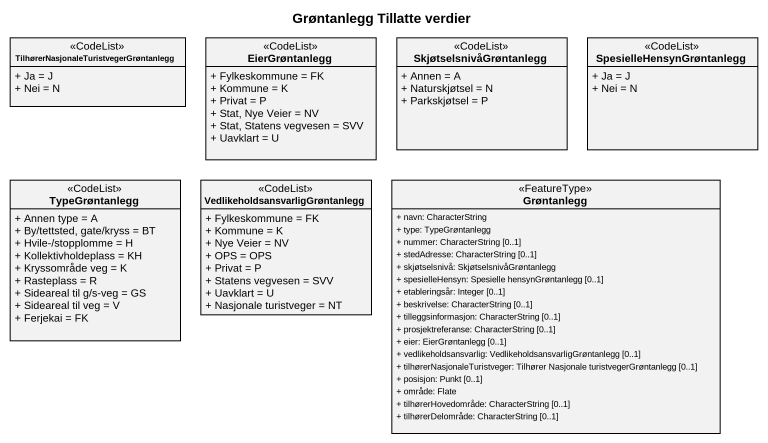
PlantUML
@startuml
title Grøntanlegg Tillatte verdier
hide circle
hide empty members
skinparam classAttributeIconSize 0
class "TilhørerNasjonaleTuristvegerGrøntanlegg" as TilhørerNasjonaleTuristveger <<CodeList>> {
  + Ja = J
  + Nei = N
}
class EierGrøntanlegg <<CodeList>> {
  + Fylkeskommune = FK
  + Kommune = K
  + Privat = P
  + Stat, Nye Veier = NV
  + Stat, Statens vegvesen = SVV
  + Uavklart = U
}
class SkjøtselsnivåGrøntanlegg <<CodeList>> {
  + Annen = A
  + Naturskjøtsel = N
  + Parkskjøtsel = P
}
class SpesielleHensynGrøntanlegg <<CodeList>> {
  + Ja = J
  + Nei = N
}
class TypeGrøntanlegg <<CodeList>> {
  + Annen type = A
  + By/tettsted, gate/kryss = BT
  + Hvile-/stopplomme = H
  + Kollektivholdeplass = KH
  + Kryssområde veg = K
  + Rasteplass = R
  + Sideareal til g/s-veg = GS
  + Sideareal til veg = V
  + Ferjekai = FK
}
class "VedlikeholdsansvarligGrøntanlegg" as VedlikeholdsansvarligGrøntan <<CodeList>> {
  + Fylkeskommune = FK
  + Kommune = K
  + Nye Veier = NV
  + OPS = OPS
  + Privat = P
  + Statens vegvesen = SVV
  + Uavklart = U
  + Nasjonale turistveger = NT
}
class Grøntanlegg <<FeatureType>> {
  + navn: CharacterString
  + type: TypeGrøntanlegg
  + nummer: CharacterString [0..1]
  + stedAdresse: CharacterString [0..1]
  + skjøtselsnivå: SkjøtselsnivåGrøntanlegg
  + spesielleHensyn: Spesielle hensynGrøntanlegg [0..1]
  + etableringsår: Integer [0..1]
  + beskrivelse: CharacterString [0..1]
  + tilleggsinformasjon: CharacterString [0..1]
  + prosjektreferanse: CharacterString [0..1]
  + eier: EierGrøntanlegg [0..1]
  + vedlikeholdsansvarlig: VedlikeholdsansvarligGrøntanlegg [0..1]
  + tilhørerNasjonaleTuristveger: Tilhører Nasjonale turistvegerGrøntanlegg [0..1]
  + posisjon: Punkt [0..1]
  + område: Flate
  + tilhørerHovedområde: CharacterString [0..1]
  + tilhørerDelområde: CharacterString [0..1]
}
@enduml
